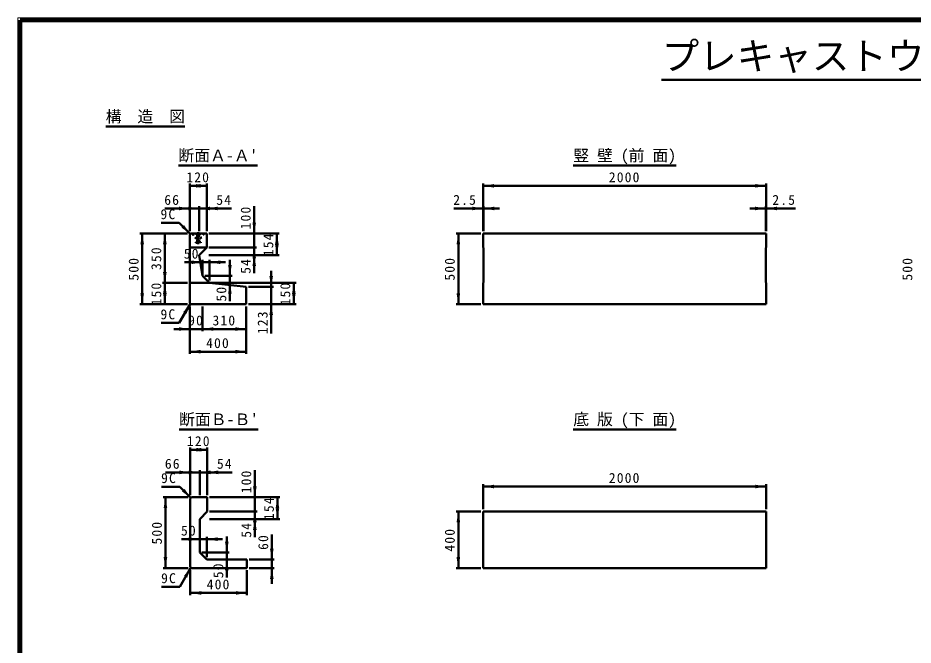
# Model space of a CAD drawing. Units: millimetres, scale not verified. Extents: x 100 to 4105, y 100 to 2870.
# Drawn here: x 100 to 2078, y 1485 to 2870 of the extents above; entities that cross this region are included whole.
import ezdxf
from ezdxf.enums import TextEntityAlignment as Align

# ---------------------------------------------------------------- set-up
doc = ezdxf.new("R2010")
doc.units = ezdxf.units.MM
doc.header["$LTSCALE"] = 5
doc.linetypes.add('USER1', pattern=[13.4, 10, -1.2, 1, -1.2])
doc.linetypes.add('USER2', pattern=[2.2, 1, -1.2])
doc.layers.add('V-nasSTD', color=7, linetype='Continuous', lineweight=50)
doc.styles.add('ＭＳ ゴシック', font='')
doc.styles.get('ＭＳ ゴシック').set_extended_font_data('MS Gothic')

msp = doc.modelspace()

# ---------------------------------------------------------------- hatches: boundary and pattern name
at = {"layer": 'V-nasSTD'}
for points in [[(503.609, 2499.187), (503.609, 2495.187), (479.609, 2499.187), (503.609, 2503.187)], [(493.109, 2499.187), (493.109, 2503.187), (517.109, 2499.187), (493.109, 2495.187)], [(1152.109, 2499.187), (1152.109, 2495.187), (1128.109, 2499.187), (1152.109, 2503.187)], [(1729.109, 2499.187), (1729.109, 2503.187), (1753.109, 2499.187), (1729.109, 2495.187)], [(455.609, 2449.187), (455.609, 2445.187), (479.609, 2449.187), (455.609, 2453.187)], [(476.234, 2449.187), (476.234, 2445.187), (500.234, 2449.187), (476.234, 2453.187)], [(524.234, 2449.187), (524.234, 2445.187), (500.234, 2449.187), (524.234, 2453.187)], [(541.109, 2449.187), (541.109, 2445.187), (517.109, 2449.187), (541.109, 2453.187)], [(1104.109, 2449.187), (1104.109, 2453.187), (1128.109, 2449.187), (1104.109, 2445.187)], [(1152.891, 2449.187), (1152.891, 2445.187), (1128.891, 2449.187), (1152.891, 2453.187)], [(1728.328, 2449.187), (1728.328, 2445.187), (1752.328, 2449.187), (1728.328, 2453.187)], [(1777.109, 2449.187), (1777.109, 2453.187), (1753.109, 2449.187), (1777.109, 2445.187)], [(622.109, 2418.187), (626.109, 2418.187), (622.109, 2394.187), (618.109, 2418.187)], [(374.609, 2370.187), (370.609, 2370.187), (374.609, 2394.187), (378.609, 2370.187)], [(424.609, 2370.187), (420.609, 2370.187), (424.609, 2394.187), (428.609, 2370.187)], [(464.045, 2409.751), (466.873, 2412.58), (481.016, 2392.781), (461.217, 2406.923)], [(672.109, 2370.187), (676.109, 2370.187), (672.109, 2394.187), (668.109, 2370.187)], [(1073.109, 2370.187), (1069.109, 2370.187), (1073.109, 2394.187), (1077.109, 2370.187)], [(622.109, 2338.937), (626.109, 2338.937), (622.109, 2362.937), (618.109, 2338.937)], [(672.109, 2370.062), (676.109, 2370.062), (672.109, 2346.062), (668.109, 2370.062)], [(483.734, 2330.437), (483.734, 2326.437), (507.734, 2330.437), (483.734, 2334.437)], [(547.359, 2330.437), (547.359, 2334.437), (523.359, 2330.437), (547.359, 2326.437)], [(622.109, 2322.062), (626.109, 2322.062), (622.109, 2346.062), (618.109, 2322.062)], [(568.359, 2324.437), (564.359, 2324.437), (568.359, 2300.437), (572.359, 2324.437)], [(424.609, 2308.812), (428.609, 2308.812), (424.609, 2284.812), (420.609, 2308.812)], [(659.609, 2300.374), (655.609, 2300.374), (659.609, 2276.374), (663.609, 2300.374)], [(424.609, 2260.812), (420.609, 2260.812), (424.609, 2284.812), (428.609, 2260.812)], [(568.359, 2260.812), (572.359, 2260.812), (568.359, 2284.812), (564.359, 2260.812)], [(709.609, 2260.812), (705.609, 2260.812), (709.609, 2284.812), (713.609, 2260.812)], [(374.609, 2261.937), (378.609, 2261.937), (374.609, 2237.937), (370.609, 2261.937)], [(424.609, 2261.937), (428.609, 2261.937), (424.609, 2237.937), (420.609, 2261.937)], [(709.609, 2261.937), (713.609, 2261.937), (709.609, 2237.937), (705.609, 2261.937)], [(1073.109, 2261.937), (1077.109, 2261.937), (1073.109, 2237.937), (1069.109, 2261.937)], [(469.016, 2218.559), (472.48, 2216.559), (481.016, 2239.343), (465.551, 2220.559)], [(659.609, 2213.937), (663.609, 2213.937), (659.609, 2237.937), (655.609, 2213.937)], [(455.609, 2182.937), (455.609, 2178.937), (479.609, 2182.937), (455.609, 2186.937)], [(531.734, 2182.937), (531.734, 2178.937), (507.734, 2182.937), (531.734, 2186.937)], [(580.609, 2182.937), (580.609, 2186.937), (604.609, 2182.937), (580.609, 2178.937)], [(503.609, 2132.937), (503.609, 2128.937), (479.609, 2132.937), (503.609, 2136.937)], [(580.609, 2132.937), (580.609, 2136.937), (604.609, 2132.937), (580.609, 2128.937)], [(504.952, 1916.429), (504.952, 1912.429), (480.952, 1916.429), (504.952, 1920.429)], [(494.452, 1916.429), (494.452, 1920.429), (518.452, 1916.429), (494.452, 1912.429)], [(456.952, 1866.429), (456.952, 1862.429), (480.952, 1866.429), (456.952, 1870.429)], [(477.577, 1866.429), (477.577, 1862.429), (501.577, 1866.429), (477.577, 1870.429)], [(525.577, 1866.429), (525.577, 1862.429), (501.577, 1866.429), (525.577, 1870.429)], [(542.452, 1866.429), (542.452, 1862.429), (518.452, 1866.429), (542.452, 1870.429)], [(465.388, 1826.993), (468.217, 1829.822), (482.359, 1810.023), (462.56, 1824.165)], [(623.452, 1835.429), (627.452, 1835.429), (623.452, 1811.429), (619.452, 1835.429)], [(1152.109, 1835.179), (1152.109, 1831.179), (1128.109, 1835.179), (1152.109, 1839.179)], [(1729.109, 1835.179), (1729.109, 1839.179), (1753.109, 1835.179), (1729.109, 1831.179)], [(425.952, 1787.429), (421.952, 1787.429), (425.952, 1811.429), (429.952, 1787.429)], [(673.452, 1787.429), (677.452, 1787.429), (673.452, 1811.429), (669.452, 1787.429)], [(623.452, 1756.179), (627.452, 1756.179), (623.452, 1780.179), (619.452, 1756.179)], [(673.452, 1787.304), (677.452, 1787.304), (673.452, 1763.304), (669.452, 1787.304)], [(1073.109, 1756.179), (1069.109, 1756.179), (1073.109, 1780.179), (1077.109, 1756.179)], [(623.452, 1739.304), (627.452, 1739.304), (623.452, 1763.304), (619.452, 1739.304)], [(477.577, 1718.929), (477.577, 1714.929), (501.577, 1718.929), (477.577, 1722.929)], [(541.202, 1718.929), (541.202, 1722.929), (517.202, 1718.929), (541.202, 1714.929)], [(561.577, 1713.554), (557.577, 1713.554), (561.577, 1689.554), (565.577, 1713.554)], [(660.952, 1697.929), (664.952, 1697.929), (660.952, 1673.929), (656.952, 1697.929)], [(425.952, 1679.179), (429.952, 1679.179), (425.952, 1655.179), (421.952, 1679.179)], [(561.577, 1649.929), (565.577, 1649.929), (561.577, 1673.929), (557.577, 1649.929)], [(1073.109, 1679.179), (1077.109, 1679.179), (1073.109, 1655.179), (1069.109, 1679.179)], [(470.359, 1635.801), (473.823, 1633.801), (482.359, 1656.585), (466.895, 1637.801)], [(660.952, 1631.179), (656.952, 1631.179), (660.952, 1655.179), (664.952, 1631.179)], [(504.952, 1600.179), (504.952, 1596.179), (480.952, 1600.179), (504.952, 1604.179)], [(581.952, 1600.179), (581.952, 1604.179), (605.952, 1600.179), (581.952, 1596.179)]]:
    msp.add_hatch(color=256, dxfattribs=at).paths.add_polyline_path(points)

# ---------------------------------------------------------------- linework, layer by layer
at = {"layer": 'V-nasSTD', "lineweight": 100}
for p, q in [((105, 2865), (105, 105)), ((4100, 2865), (105, 2865))]:
    msp.add_line(p, q, dxfattribs=at)
at = {"layer": 'V-nasSTD'}
for p, q in [((1521.892, 2733.465), (2683.108, 2733.465)), ((294.063, 2630.206), (469.063, 2630.206)), ((454.609, 2544.187), (629.609, 2544.187)), ((1326.859, 2544.187), (1554.359, 2544.187)), ((479.609, 2504.187), (479.609, 2399.187)), ((517.109, 2499.187), (479.609, 2499.187)), ((517.109, 2504.187), (517.109, 2399.187)), ((1128.109, 2504.187), (1128.109, 2399.187)), ((1753.109, 2499.187), (1128.109, 2499.187)), ((1753.109, 2504.187), (1753.109, 2399.187)), ((500.234, 2454.187), (500.234, 2399.187)), ((622.109, 2394.187), (622.109, 2454.187)), ((1128.891, 2454.187), (1128.891, 2399.187)), ((1752.328, 2454.187), (1752.328, 2399.187)), ((479.609, 2449.187), (424.609, 2449.187)), ((500.234, 2449.187), (479.609, 2449.187)), ((517.109, 2449.187), (500.234, 2449.187)), ((517.109, 2449.187), (572.109, 2449.187)), ((1128.109, 2449.187), (1063.109, 2449.187)), ((1128.891, 2449.187), (1128.109, 2449.187)), ((1128.891, 2449.187), (1163.891, 2449.187)), ((1752.328, 2449.187), (1717.328, 2449.187)), ((1752.328, 2449.187), (1753.109, 2449.187)), ((1753.109, 2449.187), (1818.109, 2449.187)), ((456.267, 2417.529), (416.267, 2417.529)), ((481.016, 2392.781), (456.267, 2417.529)), ((474.609, 2394.187), (369.609, 2394.187)), ((374.609, 2394.187), (374.609, 2237.937)), ((424.609, 2394.187), (424.609, 2284.812)), ((482.422, 2394.187), (479.609, 2391.374)), ((517.109, 2394.187), (482.422, 2394.187)), ((517.109, 2362.937), (517.109, 2394.187)), ((677.109, 2394.187), (522.109, 2394.187)), ((622.109, 2362.937), (622.109, 2394.187)), ((672.109, 2346.062), (672.109, 2394.187)), ((1123.109, 2394.187), (1068.109, 2394.187)), ((1073.109, 2394.187), (1073.109, 2237.937)), ((1753.109, 2394.187), (1128.109, 2394.187)), ((1128.109, 2394.187), (1128.109, 2362.937)), ((1753.109, 2394.187), (1753.109, 2362.937)), ((479.609, 2391.374), (479.609, 2240.749)), ((517.109, 2362.937), (479.609, 2362.937)), ((517.109, 2362.937), (500.234, 2346.062)), ((627.109, 2362.937), (522.109, 2362.937)), ((622.109, 2346.062), (622.109, 2362.937)), ((1128.109, 2362.937), (1128.891, 2362.156)), ((1128.891, 2285.593), (1128.891, 2362.156)), ((1753.109, 2362.937), (1752.328, 2362.156)), ((1752.328, 2285.593), (1752.328, 2362.156)), ((500.234, 2346.062), (507.734, 2300.437)), ((507.734, 2335.437), (507.734, 2300.437)), ((677.109, 2346.062), (522.109, 2346.062)), ((523.359, 2335.437), (523.359, 2289.812)), ((568.359, 2300.437), (568.359, 2335.437)), ((622.109, 2346.062), (622.109, 2306.062)), ((507.734, 2330.437), (467.734, 2330.437)), ((523.359, 2330.437), (507.734, 2330.437)), ((523.359, 2330.437), (558.359, 2330.437)), ((507.734, 2300.437), (523.359, 2284.812)), ((573.359, 2300.437), (512.734, 2300.437)), ((568.359, 2284.812), (568.359, 2300.437)), ((659.609, 2276.374), (659.609, 2311.374)), ((474.609, 2284.812), (419.609, 2284.812)), ((424.609, 2284.812), (424.609, 2237.937)), ((523.359, 2284.812), (479.609, 2284.812)), ((523.359, 2284.812), (604.609, 2276.374)), ((714.609, 2284.812), (523.359, 2284.812)), ((568.359, 2284.812), (568.359, 2244.812)), ((604.609, 2237.937), (604.609, 2276.374)), ((664.609, 2276.374), (609.609, 2276.374)), ((659.609, 2237.937), (659.609, 2276.374)), ((709.609, 2284.812), (709.609, 2237.937)), ((1128.109, 2284.812), (1128.891, 2285.593)), ((1128.109, 2284.812), (1128.109, 2237.937)), ((1753.109, 2284.812), (1752.328, 2285.593)), ((1753.109, 2237.937), (1753.109, 2284.812)), ((474.609, 2237.937), (369.609, 2237.937)), ((456.267, 2196.477), (481.016, 2239.343)), ((479.609, 2240.749), (482.422, 2237.937)), ((482.422, 2237.937), (604.609, 2237.937)), ((714.609, 2237.937), (609.609, 2237.937)), ((659.609, 2237.937), (659.609, 2172.937)), ((1123.109, 2237.937), (1068.109, 2237.937)), ((1128.109, 2237.937), (1753.109, 2237.937)), ((479.609, 2127.937), (479.609, 2232.937)), ((507.734, 2177.937), (507.734, 2232.937)), ((604.609, 2127.937), (604.609, 2232.937)), ((456.267, 2196.477), (416.267, 2196.477)), ((479.609, 2182.937), (444.609, 2182.937)), ((507.734, 2182.937), (479.609, 2182.937)), ((604.609, 2182.937), (507.734, 2182.937)), ((604.609, 2132.937), (479.609, 2132.937)), ((455.952, 1961.429), (630.952, 1961.429)), ((1326.859, 1961.429), (1554.359, 1961.429)), ((480.952, 1921.429), (480.952, 1816.429)), ((518.452, 1921.429), (518.452, 1816.429)), ((518.452, 1916.429), (480.952, 1916.429)), ((480.952, 1866.429), (425.952, 1866.429)), ((501.577, 1866.429), (480.952, 1866.429)), ((501.577, 1871.429), (501.577, 1816.429)), ((518.452, 1866.429), (501.577, 1866.429)), ((518.452, 1866.429), (573.452, 1866.429)), ((623.452, 1811.429), (623.452, 1871.429)), ((1128.109, 1840.179), (1128.109, 1785.179)), ((1753.109, 1840.179), (1753.109, 1785.179)), ((457.61, 1834.771), (417.61, 1834.771)), ((482.359, 1810.023), (457.61, 1834.771)), ((1753.109, 1835.179), (1128.109, 1835.179)), ((475.952, 1811.429), (420.952, 1811.429)), ((425.952, 1811.429), (425.952, 1655.179)), ((483.765, 1811.429), (480.952, 1808.616)), ((480.952, 1808.616), (480.952, 1657.991)), ((518.452, 1811.429), (483.765, 1811.429)), ((518.452, 1811.429), (518.452, 1780.179)), ((678.452, 1811.429), (523.452, 1811.429)), ((623.452, 1780.179), (623.452, 1811.429)), ((673.452, 1763.304), (673.452, 1811.429)), ((518.452, 1780.179), (501.577, 1763.304)), ((628.452, 1780.179), (523.452, 1780.179)), ((623.452, 1763.304), (623.452, 1780.179)), ((1123.109, 1780.179), (1068.109, 1780.179)), ((1073.109, 1780.179), (1073.109, 1655.179)), ((1128.109, 1780.179), (1128.109, 1655.179)), ((1753.109, 1780.179), (1128.109, 1780.179)), ((1753.109, 1655.179), (1753.109, 1780.179)), ((501.577, 1763.304), (501.577, 1689.554)), ((678.452, 1763.304), (523.452, 1763.304)), ((623.452, 1763.304), (623.452, 1723.304)), ((517.202, 1723.929), (517.202, 1678.929)), ((561.577, 1689.554), (561.577, 1724.554)), ((660.952, 1673.929), (660.952, 1728.929)), ((501.577, 1718.929), (461.577, 1718.929)), ((517.202, 1718.929), (501.577, 1718.929)), ((517.202, 1718.929), (552.202, 1718.929)), ((501.577, 1689.554), (517.202, 1673.929)), ((566.577, 1689.554), (506.577, 1689.554)), ((561.577, 1673.929), (561.577, 1689.554)), ((517.202, 1673.929), (605.952, 1673.929)), ((561.577, 1673.929), (561.577, 1633.929)), ((605.952, 1655.179), (605.952, 1673.929)), ((665.952, 1673.929), (610.952, 1673.929)), ((660.952, 1655.179), (660.952, 1673.929)), ((475.952, 1655.179), (420.952, 1655.179)), ((457.61, 1613.719), (482.359, 1656.585)), ((480.952, 1657.991), (483.765, 1655.179)), ((480.952, 1595.179), (480.952, 1650.179)), ((483.765, 1655.179), (605.952, 1655.179)), ((605.952, 1595.179), (605.952, 1650.179)), ((665.952, 1655.179), (610.952, 1655.179)), ((660.952, 1655.179), (660.952, 1620.179)), ((1123.109, 1655.179), (1068.109, 1655.179)), ((1753.109, 1655.179), (1128.109, 1655.179)), ((457.61, 1613.719), (417.61, 1613.719)), ((605.952, 1600.179), (480.952, 1600.179))]:
    msp.add_line(p, q, dxfattribs=at)
at = {"layer": 'V-nasSTD', "linetype": 'USER2'}
for p, q in [((494.453, 2391.062), (494.453, 2394.187)), ((494.453, 2394.187), (502.266, 2394.187)), ((502.266, 2391.062), (502.266, 2394.187)), ((492.891, 2374.499), (496.172, 2374.812)), ((492.891, 2374.499), (503.828, 2374.499)), ((492.891, 2374.499), (492.891, 2372.937)), ((494.453, 2391.062), (502.266, 2391.062)), ((494.453, 2391.062), (496.172, 2390.437)), ((496.172, 2374.812), (496.172, 2390.437)), ((496.172, 2390.437), (500.547, 2390.437)), ((500.547, 2390.437), (502.266, 2391.062)), ((500.547, 2374.812), (500.547, 2390.437)), ((500.547, 2374.812), (503.828, 2374.499)), ((503.828, 2374.499), (503.828, 2372.937)), ((492.891, 2372.937), (503.828, 2372.937))]:
    msp.add_line(p, q, dxfattribs=at)
at = {"layer": 'V-nasSTD', "linetype": 'USER1'}
msp.add_line((498.359, 2396.687), (498.359, 2370.437), dxfattribs=at)
at = {"layer": 'V-nasSTD', "lineweight": 13}
msp.add_lwpolyline([(100, 100), (100, 2870), (4105, 2870), (4105, 100)], close=True, dxfattribs=at)
at = {"layer": 'V-nasSTD', "linetype": 'USER2'}
msp.add_arc((498.359, 2394.504), 12.035, 181.5077, 358.4923, dxfattribs=at)

# ---------------------------------------------------------------- texts
at = {"layer": 'V-nasSTD', "style": 'ＭＳ ゴシック'}
for s, height, p in [('プレキャストウォール  Ｈ=500', 60.81, (2102.5, 2816.409)), ('構\u3000造\u3000図', 25.66, (381.563, 2665.206)), ("断面Ａ-Ａ'", 25.66, (542.109, 2579.187)), ('竪 壁 (前 面)', 25.66, (1440.609, 2579.187)), ("断面Ｂ-Ｂ'", 25.66, (543.452, 1996.429)), ('底 版 (下 面)', 25.66, (1440.609, 1996.429))]:
    msp.add_text(s, height=height, dxfattribs=at).set_placement(p, align=Align.TOP_CENTER)
at = {"layer": 'V-nasSTD', "char_height": 21.99, "attachment_point": 2, "style": 'ＭＳ ゴシック'}
for s, insert in [('\\T1.17;120', (498.359, 2529.187)), ('\\T1.17;2000', (1440.609, 2529.187)), ('\\T1.17;66', (440.859, 2479.187)), ('\\T1.17;54', (555.859, 2479.187)), ('\\T1.17;2.5', (1088.109, 2479.187)), ('\\T1.17;2.5', (1793.109, 2479.187)), ('\\T1.17;9C', (432.517, 2447.529)), ('\\T1.17;50', (483.984, 2360.437)), ('\\T1.17;9C', (432.517, 2226.477)), ('\\T1.17;90', (493.672, 2212.937)), ('\\T1.17;310', (556.172, 2212.937)), ('\\T1.17;400', (542.109, 2162.937)), ('\\T1.17;120', (499.702, 1946.429)), ('\\T1.17;66', (442.202, 1896.429)), ('\\T1.17;54', (557.202, 1896.429)), ('\\T1.17;9C', (433.86, 1864.771)), ('\\T1.17;2000', (1440.609, 1865.179)), ('\\T1.17;50', (477.827, 1748.929)), ('\\T1.17;9C', (433.86, 1643.719)), ('\\T1.17;400', (543.452, 1630.179))]:
    msp.add_mtext(s, dxfattribs=dict(at, insert=insert))
at = {"layer": 'V-nasSTD', "char_height": 21.99, "attachment_point": 2, "rotation": 90, "style": 'ＭＳ ゴシック'}
for s, insert in [('\\T1.17;100', (592.109, 2429.187)), ('\\T1.17;154', (642.109, 2370.124)), ('\\T1.17;350', (394.609, 2339.499)), ('\\T1.17;500', (344.609, 2316.062)), ('\\T1.17;54', (592.109, 2322.312)), ('\\T1.17;500', (1043.109, 2316.062)), ('\\T1.17;500', (2054.109, 2316.062)), ('\\T1.17;150', (394.609, 2261.374)), ('\\T1.17;150', (679.609, 2261.374)), ('\\T1.17;50', (538.359, 2261.062)), ('\\T1.17;123', (629.609, 2197.937)), ('\\T1.17;100', (593.452, 1846.429)), ('\\T1.17;154', (643.452, 1787.366)), ('\\T1.17;500', (395.952, 1733.304)), ('\\T1.17;54', (593.452, 1739.554)), ('\\T1.17;60', (630.952, 1712.679)), ('\\T1.17;400', (1043.109, 1717.679)), ('\\T1.17;50', (531.577, 1650.179))]:
    msp.add_mtext(s, dxfattribs=dict(at, insert=insert))

doc.saveas('drawing.dxf')
